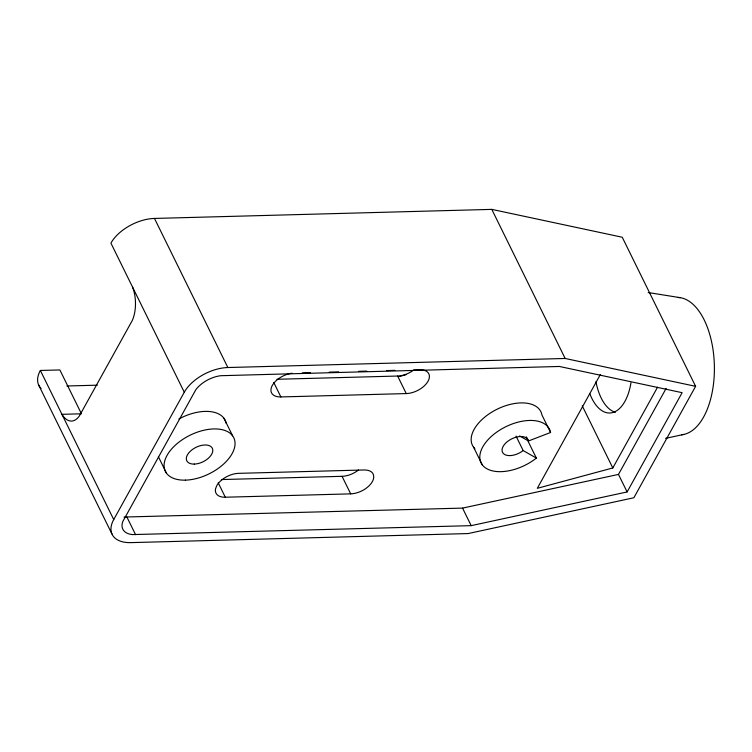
<?xml version="1.0" encoding="UTF-8"?>
<svg xmlns="http://www.w3.org/2000/svg" width="752" height="752" viewBox="0 0 752 752"><rect width="100%" height="100%" fill="white"/><g stroke="black" fill="none" stroke-linecap="round" stroke-linejoin="round"><path stroke-width="1.13" d="M113.721 519.566L184.287 392.224A35.541 20.078 -26.2 0 1 227.856 367.531L565.156 358.469L695.609 386.331L633.861 497.758L468.129 533.563L130.82 542.624A35.541 20.078 -26.2 0 1 113.721 519.566L40.354 370.463L59.869 369.946L81.442 413.797L61.937 414.324A26.658 13.874 88.5 0 0 79.383 415.941L132.314 320.437A26.658 13.874 88.5 0 0 132.502 286.973M600.397 374.468L537.304 488.321L612.805 467.96L657.549 387.205M124.052 517.047L462.546 508.108L618.482 474.409L666.122 388.436M627.121 491.949L682.13 392.676L559.394 366.468L220.721 375.709A23.669 13.367 -26.2 0 0 195.746 389.865L122.877 521.362A23.669 13.367 -26.2 0 0 132.681 534.587L471.184 525.648L627.121 491.949L618.482 474.409M550.558 432.494A38.117 21.535 -26.2 0 0 505.241 427.004A38.117 21.535 -26.2 0 0 483.498 466.231A38.117 21.535 -26.2 0 0 536.364 458.1L523.148 450.551A14.213 8.028 -26.2 0 1 503.426 453.578A14.213 8.028 -26.2 0 1 511.539 438.952A14.213 8.028 -26.2 0 1 528.44 441.001L550.558 432.494L541.929 414.954A38.117 21.535 -26.2 0 0 496.611 409.455A38.117 21.535 -26.2 0 0 474.869 448.69M399.331 376.517L406.089 374.693M665.595 438.36L683.718 434.44M184.287 392.224L110.92 243.122A35.541 20.078 -26.2 0 1 154.489 218.437L491.789 209.376L622.242 237.237L695.609 386.331M302.304 372.851L310.51 372.625M329.254 372.127L338.635 371.873M358.554 371.338L366.76 371.112M386.678 370.586L394.885 370.36M413.638 369.852L419.494 369.702A17.766 10.039 -26.2 0 1 428.048 381.226A17.766 10.039 -26.2 0 1 406.259 393.578L280.872 396.943A17.766 10.039 -26.2 0 1 271.914 386.19A17.766 10.039 -26.2 0 1 292.067 373.227M276.924 379.281L397.629 376.038A17.766 10.039 -26.2 0 0 413.186 370.388M66.881 385.992L97.328 385.174M221.351 479.56L342.057 476.317A17.766 10.039 -26.2 0 0 358.507 470M225.299 497.222L350.686 493.857A17.766 10.039 -26.2 0 0 367.136 487.54C371.159 484.279 375.878 478.498 372.71 473.187A17.766 10.039 -26.2 0 0 363.921 469.981L238.525 473.346A17.766 10.039 -26.2 0 0 216.745 485.698L215.551 488.772A17.766 10.039 -26.2 0 0 225.299 497.222L218.193 482.784M648.205 292.537L680.24 297.679M519.604 435.916L527.735 440.559L536.364 458.1M491.789 209.376L565.156 358.469M582.245 405.864L612.805 467.96M526.409 436.874L528.44 441.001M516.041 436.104L523.148 450.551M473.619 447.243L482.248 464.783M397.629 376.038L406.259 393.578M462.546 508.108L471.184 525.648M342.057 476.317L350.686 493.857M273.756 382.495L280.872 396.943M154.489 218.437L227.856 367.531M223.974 418.272L232.603 435.812M158.399 456.746L166.53 473.262M126.938 517.113L135.567 534.653M38.568 384.836L111.935 533.929M41.059 388.464A35.541 20.078 -26.2 0 1 40.354 370.463M630.966 382.777A45.007 23.425 88.5 0 1 612.617 412.594A45.007 23.425 88.5 0 1 589.822 393.728M615.409 412.284A45.007 23.425 88.5 0 1 595.941 381.706M677.994 297.454A68.705 35.758 88.5 0 1 714.362 365.359A68.705 35.758 88.5 0 1 681.491 434.759M178.92 418.977A38.117 21.535 -26.2 0 1 226.202 423.432M185.377 480.143A38.117 21.535 -26.2 0 0 234.831 440.973A38.117 21.535 -26.2 0 0 178.487 442.486A38.117 21.535 -26.2 0 0 185.377 480.143M194.27 464.087A14.213 8.028 -26.2 0 0 212.722 449.48A14.213 8.028 -26.2 0 0 191.704 450.044A14.213 8.028 -26.2 0 0 194.27 464.087"/></g></svg>
